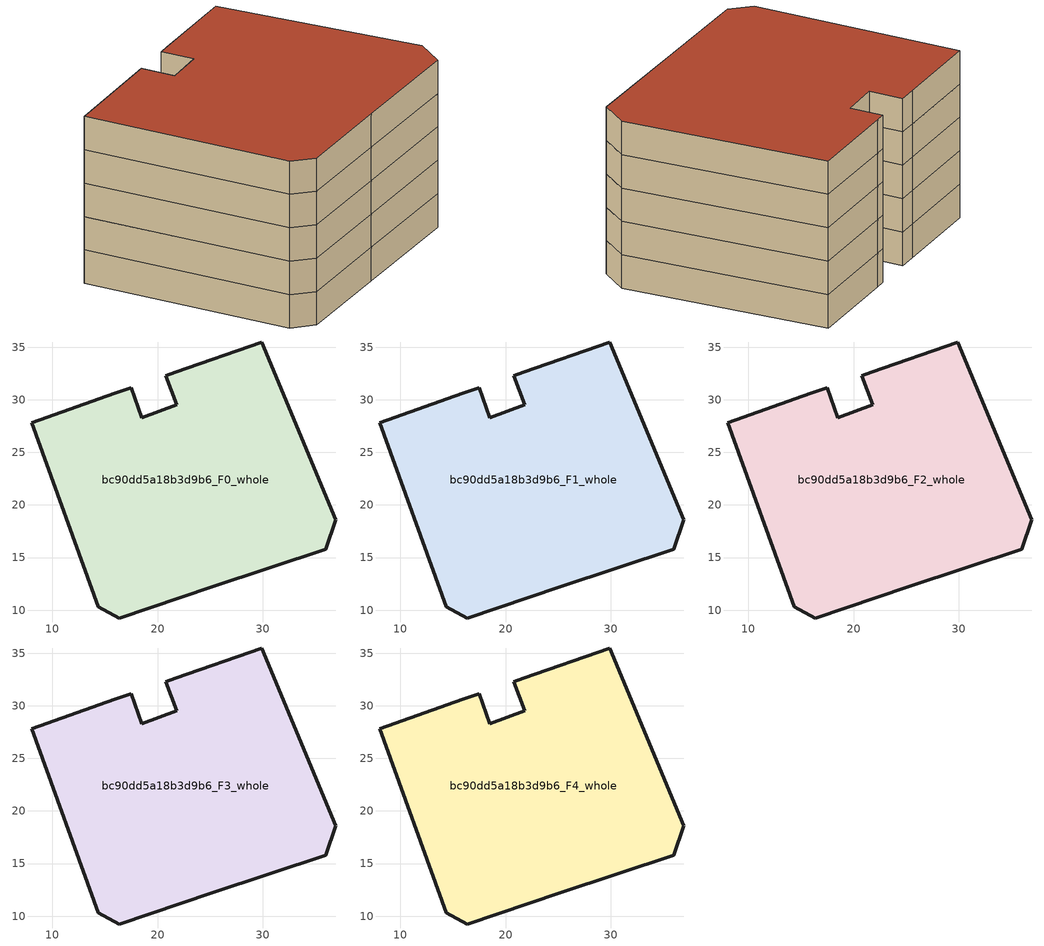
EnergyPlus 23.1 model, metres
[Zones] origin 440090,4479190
bc90dd5a18b3d9b6_F0_whole
 floor ground (EU_floor_Construction): 29.89,35.49 36.96,18.6 36,15.8 25.21,12.2 16.35,9.26 14.37,10.35 8.02,27.83 15.93,30.61 17.5,31.16 18.51,28.31 21.82,29.52 20.78,32.3 21.67,32.62 z0
 wall outside (EU_wall_Construction): 8.02,27.83 14.37,10.35 16.35,9.26 25.21,12.2 36,15.8 36.96,18.6 29.89,35.49 21.67,32.62 20.78,32.3 21.82,29.52 18.51,28.31 17.5,31.16 15.93,30.61 8.02,27.83 z0:3
bc90dd5a18b3d9b6_F1_whole
 floor to bc90dd5a18b3d9b6_F0_whole (EU_floor_Construction): 29.89,35.49 36.96,18.6 36,15.8 25.21,12.2 16.35,9.26 14.37,10.35 8.02,27.83 15.93,30.61 17.5,31.16 18.51,28.31 21.82,29.52 20.78,32.3 21.67,32.62 z3
 wall outside (EU_wall_Construction): 8.02,27.83 14.37,10.35 16.35,9.26 25.21,12.2 36,15.8 36.96,18.6 29.89,35.49 21.67,32.62 20.78,32.3 21.82,29.52 18.51,28.31 17.5,31.16 15.93,30.61 8.02,27.83 z3:6
bc90dd5a18b3d9b6_F2_whole
 floor to bc90dd5a18b3d9b6_F1_whole (EU_floor_Construction): 29.89,35.49 36.96,18.6 36,15.8 25.21,12.2 16.35,9.26 14.37,10.35 8.02,27.83 15.93,30.61 17.5,31.16 18.51,28.31 21.82,29.52 20.78,32.3 21.67,32.62 z6
 wall outside (EU_wall_Construction): 8.02,27.83 14.37,10.35 16.35,9.26 25.21,12.2 36,15.8 36.96,18.6 29.89,35.49 21.67,32.62 20.78,32.3 21.82,29.52 18.51,28.31 17.5,31.16 15.93,30.61 8.02,27.83 z6:9
bc90dd5a18b3d9b6_F3_whole
 floor to bc90dd5a18b3d9b6_F2_whole (EU_floor_Construction): 29.89,35.49 36.96,18.6 36,15.8 25.21,12.2 16.35,9.26 14.37,10.35 8.02,27.83 15.93,30.61 17.5,31.16 18.51,28.31 21.82,29.52 20.78,32.3 21.67,32.62 z9
 wall outside (EU_wall_Construction): 8.02,27.83 14.37,10.35 16.35,9.26 25.21,12.2 36,15.8 36.96,18.6 29.89,35.49 21.67,32.62 20.78,32.3 21.82,29.52 18.51,28.31 17.5,31.16 15.93,30.61 8.02,27.83 z9:12
bc90dd5a18b3d9b6_F4_whole
 floor to bc90dd5a18b3d9b6_F3_whole (EU_floor_Construction): 29.89,35.49 36.96,18.6 36,15.8 25.21,12.2 16.35,9.26 14.37,10.35 8.02,27.83 15.93,30.61 17.5,31.16 18.51,28.31 21.82,29.52 20.78,32.3 21.67,32.62 z12
 wall outside (EU_wall_Construction): 8.02,27.83 14.37,10.35 16.35,9.26 25.21,12.2 36,15.8 36.96,18.6 29.89,35.49 21.67,32.62 20.78,32.3 21.82,29.52 18.51,28.31 17.5,31.16 15.93,30.61 8.02,27.83 z12:15
 roof outside (EU_roof_Construction): 36,15.8 36.96,18.6 29.89,35.49 21.67,32.62 20.78,32.3 21.82,29.52 18.51,28.31 17.5,31.16 15.93,30.61 8.02,27.83 14.37,10.35 16.35,9.26 25.21,12.2 z15
[Building]
EU S2 Campaign: North Axis=0; Terrain=City; Solar Distribution=FullExterior
[Site:Location]
Madrid: Latitude=40.5; Longitude=-3.5; Time Zone=1; Elevation=609
[SizingPeriod:WeatherFileDays]
AnnualSizingPeriod: Begin Month=1; Begin Day of Month=1; End Month=12; End Day of Month=31; Day of Week for Start Day=Monday; Use Weather File Daylight Saving Period=No; Use Weather File Rain and Snow Indicators=No
[MATERIAL]
EU_InternalMass_Material: Roughness=MediumRough; Thickness=0.1; Conductivity=1; Density=1800; Specific Heat=900; Thermal Absorptance=0.9; Solar Absorptance=0.7; Visible Absorptance=0.7
[MATERIAL:NOMASS] Roughness=MediumRough; Thermal Absorptance=0.9; Solar Absorptance=0.7; Visible Absorptance=0.7
Name | Thermal Resistance
EU_wall_NoMass; EU_roof_NoMass | 2.16768
EU_floor_NoMass | 1.14339
[CONSTRUCTION]
EU_wall_Construction: EU_wall_NoMass
EU_roof_Construction: EU_roof_NoMass
EU_floor_Construction: EU_floor_NoMass
EU_InternalMass_Construction: EU_InternalMass_Material
[ZONE] Type=1; Multiplier=1; Ceiling Height=autocalculate; Volume=1409.63; Floor Area=autocalculate; Part of Total Floor Area=Yes
bc90dd5a18b3d9b6_F0_whole; bc90dd5a18b3d9b6_F1_whole; bc90dd5a18b3d9b6_F2_whole; bc90dd5a18b3d9b6_F3_whole; bc90dd5a18b3d9b6_F4_whole
[INTERNALMASS] Construction=EU_InternalMass_Construction; Surface Area=469.876
Name | Zone or ZoneList
bc90dd5a18b3d9b6_F0_whole_EU_InternalMass | bc90dd5a18b3d9b6_F0_whole
bc90dd5a18b3d9b6_F1_whole_EU_InternalMass | bc90dd5a18b3d9b6_F1_whole
bc90dd5a18b3d9b6_F2_whole_EU_InternalMass | bc90dd5a18b3d9b6_F2_whole
bc90dd5a18b3d9b6_F3_whole_EU_InternalMass | bc90dd5a18b3d9b6_F3_whole
bc90dd5a18b3d9b6_F4_whole_EU_InternalMass | bc90dd5a18b3d9b6_F4_whole
[OTHEREQUIPMENT] Fuel Type=Electricity; Design Level Calculation Method=Watts/Area; Power per Zone Floor Area=1; Fraction Latent=0; Fraction Radiant=0; Fraction Lost=0; Carbon Dioxide Generation Rate=0; EndUse Subcategory=EU_Step8_InternalGains
Name | Zone or ZoneList or Space or SpaceList | Schedule
EU_Step8_InternalGain_bc90dd5a18b3d9b6_F0_whole_f000 | bc90dd5a18b3d9b6_F0_whole | EU_Step8_GainSchedule_bc90dd5a18b3d9b6_F0_whole_f000
EU_Step8_InternalGain_bc90dd5a18b3d9b6_F1_whole_f000 | bc90dd5a18b3d9b6_F1_whole | EU_Step8_GainSchedule_bc90dd5a18b3d9b6_F1_whole_f000
EU_Step8_InternalGain_bc90dd5a18b3d9b6_F2_whole_f000 | bc90dd5a18b3d9b6_F2_whole | EU_Step8_GainSchedule_bc90dd5a18b3d9b6_F2_whole_f000
EU_Step8_InternalGain_bc90dd5a18b3d9b6_F3_whole_f000 | bc90dd5a18b3d9b6_F3_whole | EU_Step8_GainSchedule_bc90dd5a18b3d9b6_F3_whole_f000
EU_Step8_InternalGain_bc90dd5a18b3d9b6_F4_whole_f000 | bc90dd5a18b3d9b6_F4_whole | EU_Step8_GainSchedule_bc90dd5a18b3d9b6_F4_whole_f000
[ZONEVENTILATION:DESIGNFLOWRATE] Schedule=EU_AlwaysOn; Design Flow Rate Calculation Method=AirChanges/Hour; Air Changes per Hour=0.480546; Ventilation Type=Natural; Fan Pressure Rise=0; Fan Total Efficiency=1; Constant Term Coefficient=1; Temperature Term Coefficient=0; Velocity Term Coefficient=0; Velocity Squared Term Coefficient=0; Minimum Indoor Temperature=-100; Maximum Indoor Temperature=100; Delta Temperature=-100; Minimum Outdoor Temperature=-100; Maximum Outdoor Temperature=100; Maximum Wind Speed=40
Name | Zone or ZoneList or Space or SpaceList
EU_ConstantAir_bc90dd5a18b3d9b6_F0_whole | bc90dd5a18b3d9b6_F0_whole
EU_ConstantAir_bc90dd5a18b3d9b6_F1_whole | bc90dd5a18b3d9b6_F1_whole
EU_ConstantAir_bc90dd5a18b3d9b6_F2_whole | bc90dd5a18b3d9b6_F2_whole
EU_ConstantAir_bc90dd5a18b3d9b6_F3_whole | bc90dd5a18b3d9b6_F3_whole
EU_ConstantAir_bc90dd5a18b3d9b6_F4_whole | bc90dd5a18b3d9b6_F4_whole
[HVACTEMPLATE:THERMOSTAT] Constant Heating Setpoint=20; Constant Cooling Setpoint=50
EU_HeatOnly_bc90dd5a18b3d9b6_F0_whole; EU_HeatOnly_bc90dd5a18b3d9b6_F1_whole; EU_HeatOnly_bc90dd5a18b3d9b6_F2_whole; EU_HeatOnly_bc90dd5a18b3d9b6_F3_whole; EU_HeatOnly_bc90dd5a18b3d9b6_F4_whole
[HVACTEMPLATE:ZONE:IDEALLOADSAIRSYSTEM] System Availability Schedule=EU_AlwaysOn; Maximum Heating Supply Air Temperature=50; Minimum Cooling Supply Air Temperature=13; Maximum Heating Supply Air Humidity Ratio=0.0156; Minimum Cooling Supply Air Humidity Ratio=0.0077; Heating Limit=NoLimit; Cooling Limit=NoLimit; Heating Availability Schedule=EU_AlwaysOn; Cooling Availability Schedule=EU_CoolingOff; Dehumidification Control Type=ConstantSensibleHeatRatio; Cooling Sensible Heat Ratio=0.7; Dehumidification Setpoint=60; Humidification Control Type=None; Humidification Setpoint=30; Outdoor Air Method=None; Outdoor Air Flow Rate per Person=0.00944; Outdoor Air Flow Rate per Zone Floor Area=0; Outdoor Air Flow Rate per Zone=0; Demand Controlled Ventilation Type=None; Outdoor Air Economizer Type=NoEconomizer; Heat Recovery Type=None; Sensible Heat Recovery Effectiveness=0.7; Latent Heat Recovery Effectiveness=0.65
Name | Template Thermostat
bc90dd5a18b3d9b6_F0_whole | EU_HeatOnly_bc90dd5a18b3d9b6_F0_whole
bc90dd5a18b3d9b6_F1_whole | EU_HeatOnly_bc90dd5a18b3d9b6_F1_whole
bc90dd5a18b3d9b6_F2_whole | EU_HeatOnly_bc90dd5a18b3d9b6_F2_whole
bc90dd5a18b3d9b6_F3_whole | EU_HeatOnly_bc90dd5a18b3d9b6_F3_whole
bc90dd5a18b3d9b6_F4_whole | EU_HeatOnly_bc90dd5a18b3d9b6_F4_whole
[SIZING:ZONE] Zone Cooling Design Supply Air Temperature Input Method=SupplyAirTemperature; Zone Cooling Design Supply Air Temperature=13; Zone Heating Design Supply Air Temperature Input Method=SupplyAirTemperature; Zone Heating Design Supply Air Temperature=50; Zone Cooling Design Supply Air Humidity Ratio=0.008; Zone Heating Design Supply Air Humidity Ratio=0.008; Cooling Design Air Flow Method=DesignDay; Cooling Design Air Flow Rate=0; Cooling Minimum Air Flow per Zone Floor Area=0.000762; Cooling Minimum Air Flow=0; Cooling Minimum Air Flow Fraction=0.2; Heating Design Air Flow Method=DesignDay; Heating Design Air Flow Rate=0; Heating Maximum Air Flow per Zone Floor Area=0.002032; Heating Maximum Air Flow=0.141576; Heating Maximum Air Flow Fraction=0.3; Account for Dedicated Outdoor Air System=No; Dedicated Outdoor Air System Control Strategy=NeutralSupplyAir; Dedicated Outdoor Air Low Setpoint Temperature for Design=autosize; Dedicated Outdoor Air High Setpoint Temperature for Design=autosize; Zone Load Sizing Method=Sensible Load Only No Latent Load; Zone Latent Cooling Design Supply Air Humidity Ratio Input Method=HumidityRatioDifference; Zone Cooling Design Supply Air Humidity Ratio Difference=0.005; Zone Latent Heating Design Supply Air Humidity Ratio Input Method=HumidityRatioDifference; Zone Humidification Design Supply Air Humidity Ratio Difference=0.005
bc90dd5a18b3d9b6_F0_whole; bc90dd5a18b3d9b6_F1_whole; bc90dd5a18b3d9b6_F2_whole; bc90dd5a18b3d9b6_F3_whole; bc90dd5a18b3d9b6_F4_whole
[SCHEDULE:CONSTANT]
Name | Hourly Value
EU_AlwaysOn | 1
EU_CoolingOff | 0
[SCHEDULE:FILE] Column Number=1; Rows to Skip at Top=0; Number of Hours of Data=8760; Column Separator=Comma; Interpolate to Timestep=No; Minutes per Item=60; Adjust Schedule for Daylight Savings=Yes
Name | File
EU_Step8_GainSchedule_bc90dd5a18b3d9b6_F0_whole_f000 | C:\Users\o_iseri\Desktop\OpenUBEM\openubem\outputs\eu_evidence\EU-11\ES-MAD-BERRUGUETE\idfs\bc90dd5a18b3d9b6\bc90dd5a18b3d9b6_F0_whole_f000_gain.csv
EU_Step8_GainSchedule_bc90dd5a18b3d9b6_F1_whole_f000 | C:\Users\o_iseri\Desktop\OpenUBEM\openubem\outputs\eu_evidence\EU-11\ES-MAD-BERRUGUETE\idfs\bc90dd5a18b3d9b6\bc90dd5a18b3d9b6_F1_whole_f000_gain.csv
EU_Step8_GainSchedule_bc90dd5a18b3d9b6_F2_whole_f000 | C:\Users\o_iseri\Desktop\OpenUBEM\openubem\outputs\eu_evidence\EU-11\ES-MAD-BERRUGUETE\idfs\bc90dd5a18b3d9b6\bc90dd5a18b3d9b6_F2_whole_f000_gain.csv
EU_Step8_GainSchedule_bc90dd5a18b3d9b6_F3_whole_f000 | C:\Users\o_iseri\Desktop\OpenUBEM\openubem\outputs\eu_evidence\EU-11\ES-MAD-BERRUGUETE\idfs\bc90dd5a18b3d9b6\bc90dd5a18b3d9b6_F3_whole_f000_gain.csv
EU_Step8_GainSchedule_bc90dd5a18b3d9b6_F4_whole_f000 | C:\Users\o_iseri\Desktop\OpenUBEM\openubem\outputs\eu_evidence\EU-11\ES-MAD-BERRUGUETE\idfs\bc90dd5a18b3d9b6\bc90dd5a18b3d9b6_F4_whole_f000_gain.csv
